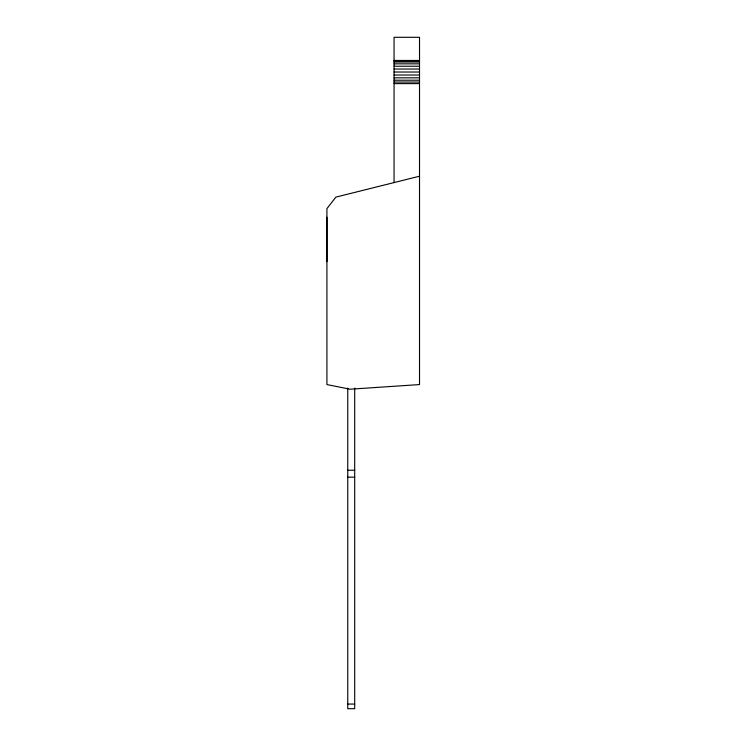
<?xml version="1.0" encoding="UTF-8"?>
<svg xmlns="http://www.w3.org/2000/svg" width="746" height="746" viewBox="0 0 746 746"><rect width="100%" height="100%" fill="white"/><g stroke="black" fill="none" stroke-linecap="round" stroke-linejoin="round"><path stroke-width="1.12" d="M419.522 176.215L335.896 197.112L326.916 208.619L326.916 384.572L350.07 389.207L419.522 384.572L419.522 37.3L394.056 37.3L394.056 182.574M394.056 60.454L419.522 60.454M394.056 60.846L419.522 60.846M394.056 62.002L419.522 62.002M394.056 63.839L419.522 63.839M394.056 66.235L419.522 66.235M394.056 69.033L419.522 69.033M394.056 72.026L419.522 72.026M394.056 75.02L419.522 75.02M394.056 77.817L419.522 77.817M394.056 80.214L419.522 80.214M394.056 82.051L419.522 82.051M394.056 83.608L419.522 83.608M326.916 217.198L326.916 261.687M347.748 470.241L354.695 470.241M347.748 477.179L354.695 477.179M347.748 704.065L354.695 704.065M354.695 388.051L354.695 708.7L347.748 708.7L347.748 388.051"/></g></svg>
